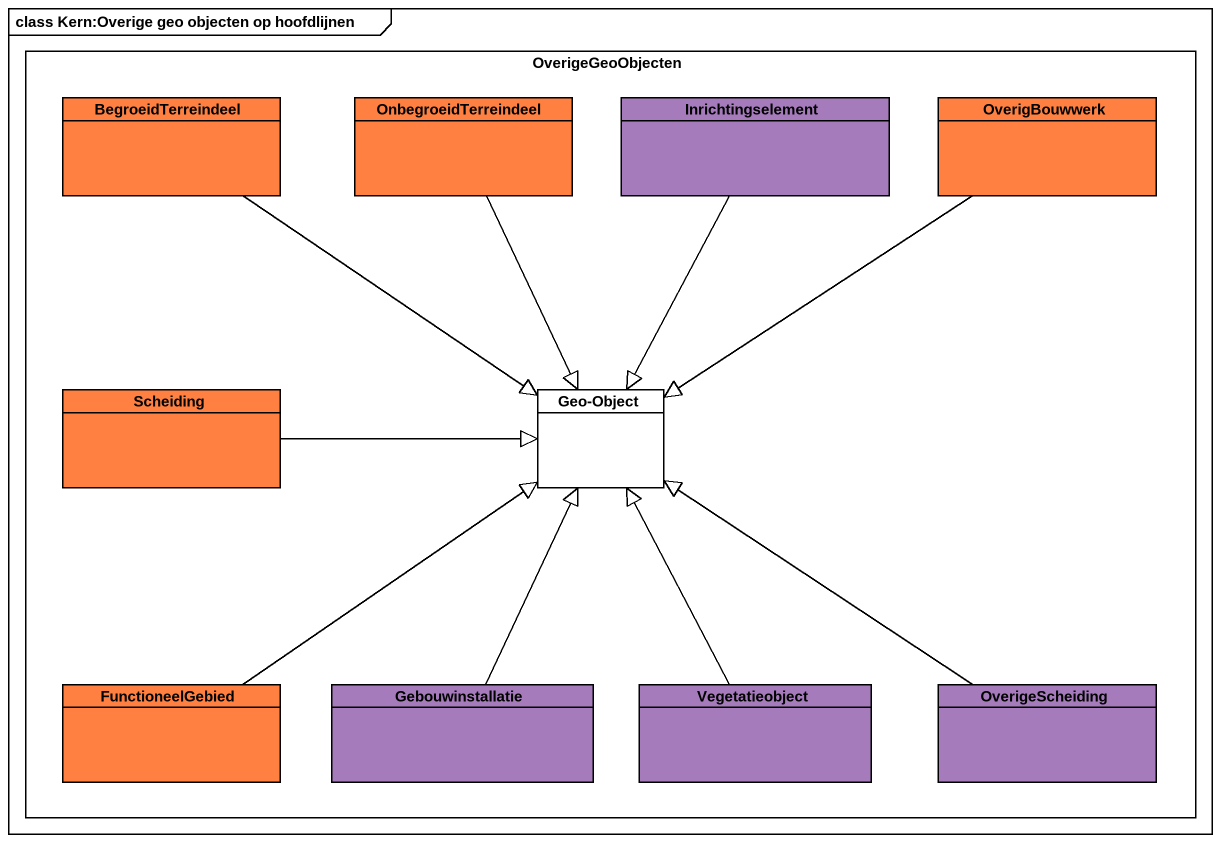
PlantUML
@startuml
mainframe class Kern:Overige geo objecten op hoofdlijnen
hide circle
hide empty members
rectangle OverigeGeoObjecten {
  class BegroeidTerreindeel #FF8040
  class OnbegroeidTerreindeel #FF8040
  class Inrichtingselement #A57BBC
  class OverigBouwwerk #FF8040
  class Scheiding #FF8040
  class "Geo-Object" as Geo_Object
  class FunctioneelGebied #FF8040
  class Gebouwinstallatie #A57BBC
  class Vegetatieobject #A57BBC
  class OverigeScheiding #A57BBC
}
BegroeidTerreindeel --|> Geo_Object
OnbegroeidTerreindeel --|> Geo_Object
Inrichtingselement --|> Geo_Object
OverigBouwwerk --|> Geo_Object
Scheiding -right-|> Geo_Object
FunctioneelGebied -up-|> Geo_Object
Gebouwinstallatie -up-|> Geo_Object
Vegetatieobject -up-|> Geo_Object
OverigeScheiding -up-|> Geo_Object
@enduml
